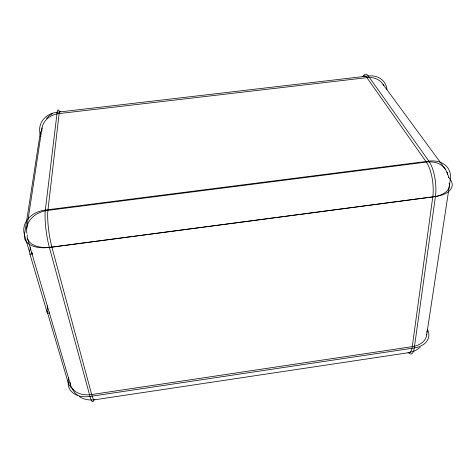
<?xml version="1.0" encoding="UTF-8"?>
<svg xmlns="http://www.w3.org/2000/svg" width="476" height="476" viewBox="0 0 476 476"><rect width="100%" height="100%" fill="white"/><g stroke="black" fill="none" stroke-linecap="round" stroke-linejoin="round"><path stroke-width="0.71" d="M68.449 377.486L68.163 382.603A22.556 15.161 -2.9 0 0 73.292 389.493M47.63 305.836L47.207 310.126A22.372 14.167 -16 0 0 47.422 313.273L49.688 312.958M30.303 247.502L29.792 251.138A23.913 13.614 -14.2 0 0 29.923 254.166L47.422 313.273M26.65 228.879L42.013 127.889M426.674 334.937L450.32 179.517L448.636 177.209M46.428 118.548L49.177 115.817L52.419 113.651M420.201 347.331L415.399 350.622L409.36 352.573L94.224 399.858C89.071 400.393 83.609 399.531 79.29 396.532M29.923 254.166L32.35 253.845M77.808 395.544L74.934 392.926L72.709 389.695M382.984 84.282L445.34 169.188M447.023 172.009L448.814 177.483M27.673 239.006L70.656 385.364M29.328 251.328L24.472 234.906L40.109 133.857A21.7 9.865 -10.2 0 1 41.93 130.24M47.16 311.607L68.163 382.603A22.806 16.208 -19 0 0 90.012 396.448A22.461 3.195 83.9 0 0 93.623 400.423M40.829 136.725L40.109 133.857A21.955 18.754 12 0 1 57.162 112.235A21.557 2.957 81 0 1 59.613 111.646M426.752 332.23A21.587 14.179 -22 0 0 427.466 329.565A22.021 15.024 10.2 0 1 414.287 347.944A21.646 6.384 79.2 0 1 408.819 353.115M386.97 89.434A21.2 17.457 -36.4 0 0 368.323 75.976A20.801 5.92 85.4 0 0 363.301 76.267M27.287 234.864A26.686 14.768 -13.5 0 0 51.902 247.181L432.773 196.951A25.627 13.506 5.2 0 0 449.076 183.212M41.733 131.507A21.7 18.54 11.7 0 1 59.119 113.562A21.319 2.874 81.1 0 1 60.749 111.687M383.876 85.817A20.962 17.273 -36.2 0 0 366.889 77.642A20.575 5.813 85.3 0 0 362.932 76.481M26.912 233.311A26.721 20.873 4.9 0 1 47.921 210.362L59.119 113.562L366.889 77.642L426.335 162.072A25.65 19.099 -30.8 0 1 447.488 174.555M408.021 352.472A21.402 6.265 79.3 0 0 412.27 346.647A21.765 14.839 10 0 0 426.722 334.122M70.055 382.377A22.533 16 -18.8 0 0 91.678 394.539A22.199 3.106 83.9 0 0 94.825 399.453M49.653 313.809A24.514 15.583 -15.8 0 1 49.427 312.036M32.13 254.142A26.216 14.97 -14 0 1 31.946 252.435M57.162 112.235L45.333 210.059A26.275 4.582 82.1 0 0 49.355 247.395L90.012 396.448L414.287 347.944L435.433 196.487A25.151 9.032 83.2 0 0 428.888 161.144L368.323 75.976L57.162 112.235M432.773 196.951L412.27 346.647L91.678 394.539L51.902 247.181A25.924 4.433 82.1 0 1 47.921 210.362L426.335 162.072A24.823 8.83 83.2 0 1 432.773 196.951M435.433 196.487L49.355 247.395A27.067 14.952 -13.6 0 1 24.472 234.906A27.108 21.152 5.1 0 1 45.333 210.059L428.888 161.144A26.002 19.332 -31 0 1 450.32 179.517A25.984 13.655 5.3 0 1 435.433 196.487"/></g></svg>
